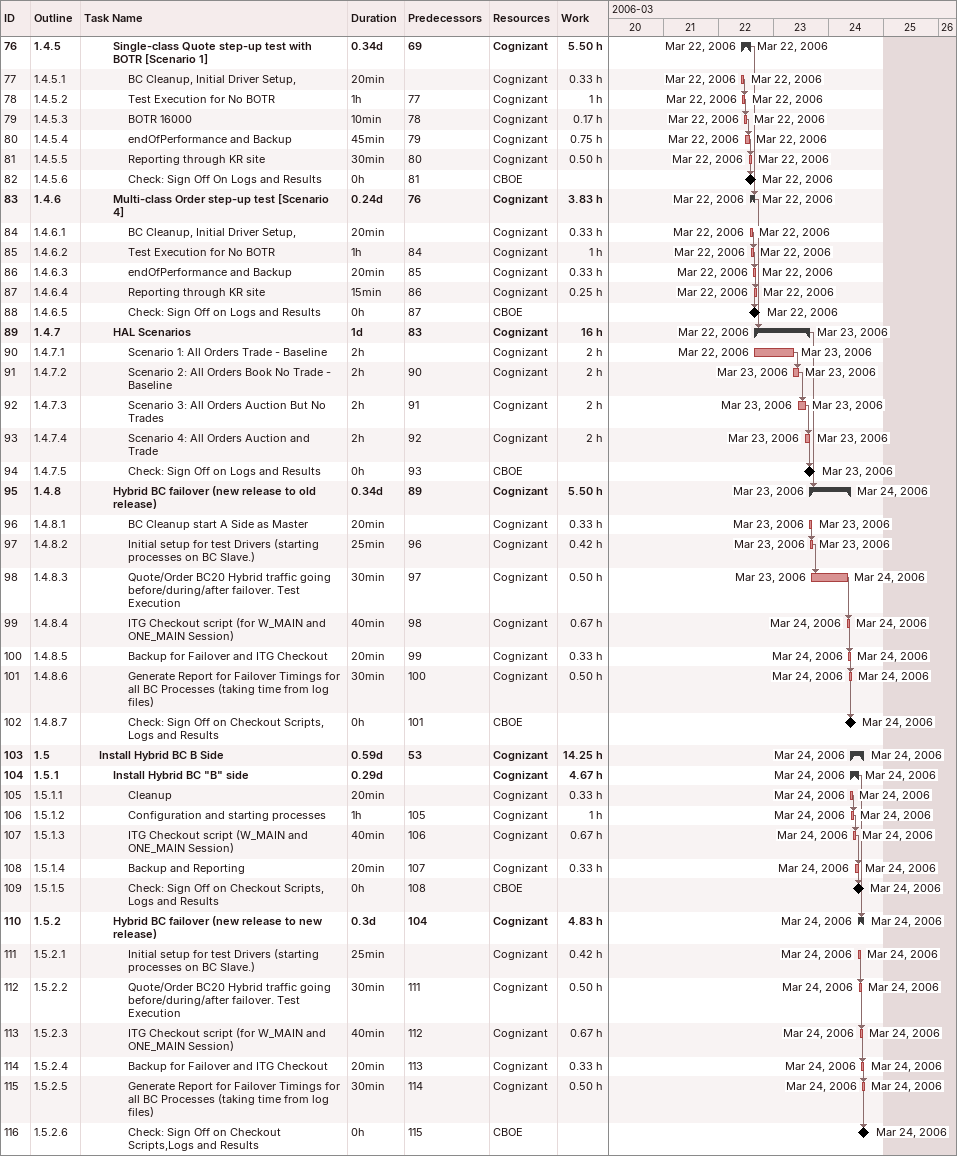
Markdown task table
| ID | WBS | Task | Duration | Start | Finish | Predecessors | Resources | Work (h) |
|---|---|---|---|---|---|---|---|---|
| 76 | 1.4.5 | **Single-class Quote step-up test with BOTR [Scenario 1]** | 0.34d | 2006-03-22 | 2006-03-22 | 69 | Cognizant | 5.50 |
| 77 | 1.4.5.1 | BC Cleanup, Initial Driver Setup, | 20min | 2006-03-22 | 2006-03-22 |  | Cognizant | 0.33 |
| 78 | 1.4.5.2 | Test Execution for No BOTR | 1h | 2006-03-22 | 2006-03-22 | 77 | Cognizant | 1 |
| 79 | 1.4.5.3 | BOTR 16000 | 10min | 2006-03-22 | 2006-03-22 | 78 | Cognizant | 0.17 |
| 80 | 1.4.5.4 | endOfPerformance and Backup | 45min | 2006-03-22 | 2006-03-22 | 79 | Cognizant | 0.75 |
| 81 | 1.4.5.5 | Reporting through KR site | 30min | 2006-03-22 | 2006-03-22 | 80 | Cognizant | 0.50 |
| 82 | 1.4.5.6 | Check: Sign Off On Logs and Results | 0h | 2006-03-22 | 2006-03-22 | 81 | CBOE |  |
| 83 | 1.4.6 | **Multi-class Order step-up test [Scenario 4]** | 0.24d | 2006-03-22 | 2006-03-22 | 76 | Cognizant | 3.83 |
| 84 | 1.4.6.1 | BC Cleanup, Initial Driver Setup, | 20min | 2006-03-22 | 2006-03-22 |  | Cognizant | 0.33 |
| 85 | 1.4.6.2 | Test Execution for No BOTR | 1h | 2006-03-22 | 2006-03-22 | 84 | Cognizant | 1 |
| 86 | 1.4.6.3 | endOfPerformance and Backup | 20min | 2006-03-22 | 2006-03-22 | 85 | Cognizant | 0.33 |
| 87 | 1.4.6.4 | Reporting through KR site | 15min | 2006-03-22 | 2006-03-22 | 86 | Cognizant | 0.25 |
| 88 | 1.4.6.5 | Check: Sign Off on Logs and Results | 0h | 2006-03-22 | 2006-03-22 | 87 | CBOE |  |
| 89 | 1.4.7 | **HAL Scenarios** | 1d | 2006-03-22 | 2006-03-23 | 83 | Cognizant | 16 |
| 90 | 1.4.7.1 | Scenario 1: All Orders Trade - Baseline | 2h | 2006-03-22 | 2006-03-23 |  | Cognizant | 2 |
| 91 | 1.4.7.2 | Scenario 2: All Orders Book No Trade - Baseline | 2h | 2006-03-23 | 2006-03-23 | 90 | Cognizant | 2 |
| 92 | 1.4.7.3 | Scenario 3: All Orders Auction But No Trades | 2h | 2006-03-23 | 2006-03-23 | 91 | Cognizant | 2 |
| 93 | 1.4.7.4 | Scenario 4: All Orders Auction and Trade | 2h | 2006-03-23 | 2006-03-23 | 92 | Cognizant | 2 |
| 94 | 1.4.7.5 | Check: Sign Off on Logs and Results | 0h | 2006-03-23 | 2006-03-23 | 93 | CBOE |  |
| 95 | 1.4.8 | **Hybrid BC failover (new release to old release)** | 0.34d | 2006-03-23 | 2006-03-24 | 89 | Cognizant | 5.50 |
| 96 | 1.4.8.1 | BC Cleanup start A Side as Master | 20min | 2006-03-23 | 2006-03-23 |  | Cognizant | 0.33 |
| 97 | 1.4.8.2 | Initial setup for test Drivers (starting processes on BC Slave.) | 25min | 2006-03-23 | 2006-03-23 | 96 | Cognizant | 0.42 |
| 98 | 1.4.8.3 | Quote/Order BC20 Hybrid traffic going before/during/after failover. Test Execution | 30min | 2006-03-23 | 2006-03-24 | 97 | Cognizant | 0.50 |
| 99 | 1.4.8.4 | ITG Checkout script (for W_MAIN and ONE_MAIN Session) | 40min | 2006-03-24 | 2006-03-24 | 98 | Cognizant | 0.67 |
| 100 | 1.4.8.5 | Backup for Failover and ITG Checkout | 20min | 2006-03-24 | 2006-03-24 | 99 | Cognizant | 0.33 |
| 101 | 1.4.8.6 | Generate Report for Failover Timings for all BC Processes (taking time from log files) | 30min | 2006-03-24 | 2006-03-24 | 100 | Cognizant | 0.50 |
| 102 | 1.4.8.7 | Check: Sign Off on Checkout Scripts, Logs and Results | 0h | 2006-03-24 | 2006-03-24 | 101 | CBOE |  |
| 103 | 1.5 | **Install Hybrid BC B Side** | 0.59d | 2006-03-24 | 2006-03-24 | 53 | Cognizant | 14.25 |
| 104 | 1.5.1 | **Install Hybrid BC "B" side** | 0.29d | 2006-03-24 | 2006-03-24 |  | Cognizant | 4.67 |
| 105 | 1.5.1.1 | Cleanup | 20min | 2006-03-24 | 2006-03-24 |  | Cognizant | 0.33 |
| 106 | 1.5.1.2 | Configuration and starting processes | 1h | 2006-03-24 | 2006-03-24 | 105 | Cognizant | 1 |
| 107 | 1.5.1.3 | ITG Checkout script (W_MAIN and ONE_MAIN Session) | 40min | 2006-03-24 | 2006-03-24 | 106 | Cognizant | 0.67 |
| 108 | 1.5.1.4 | Backup and Reporting | 20min | 2006-03-24 | 2006-03-24 | 107 | Cognizant | 0.33 |
| 109 | 1.5.1.5 | Check: Sign Off on Checkout Scripts, Logs and Results | 0h | 2006-03-24 | 2006-03-24 | 108 | CBOE |  |
| 110 | 1.5.2 | **Hybrid BC failover (new release to new release)** | 0.3d | 2006-03-24 | 2006-03-24 | 104 | Cognizant | 4.83 |
| 111 | 1.5.2.1 | Initial setup for test Drivers (starting processes on BC Slave.) | 25min | 2006-03-24 | 2006-03-24 |  | Cognizant | 0.42 |
| 112 | 1.5.2.2 | Quote/Order BC20 Hybrid traffic going before/during/after failover. Test Execution | 30min | 2006-03-24 | 2006-03-24 | 111 | Cognizant | 0.50 |
| 113 | 1.5.2.3 | ITG Checkout script (for W_MAIN and ONE_MAIN Session) | 40min | 2006-03-24 | 2006-03-24 | 112 | Cognizant | 0.67 |
| 114 | 1.5.2.4 | Backup for Failover and ITG Checkout | 20min | 2006-03-24 | 2006-03-24 | 113 | Cognizant | 0.33 |
| 115 | 1.5.2.5 | Generate Report for Failover Timings for all BC Processes (taking time from log files) | 30min | 2006-03-24 | 2006-03-24 | 114 | Cognizant | 0.50 |
| 116 | 1.5.2.6 | Check: Sign Off on Checkout Scripts,Logs and Results | 0h | 2006-03-24 | 2006-03-24 | 115 | CBOE |  |
